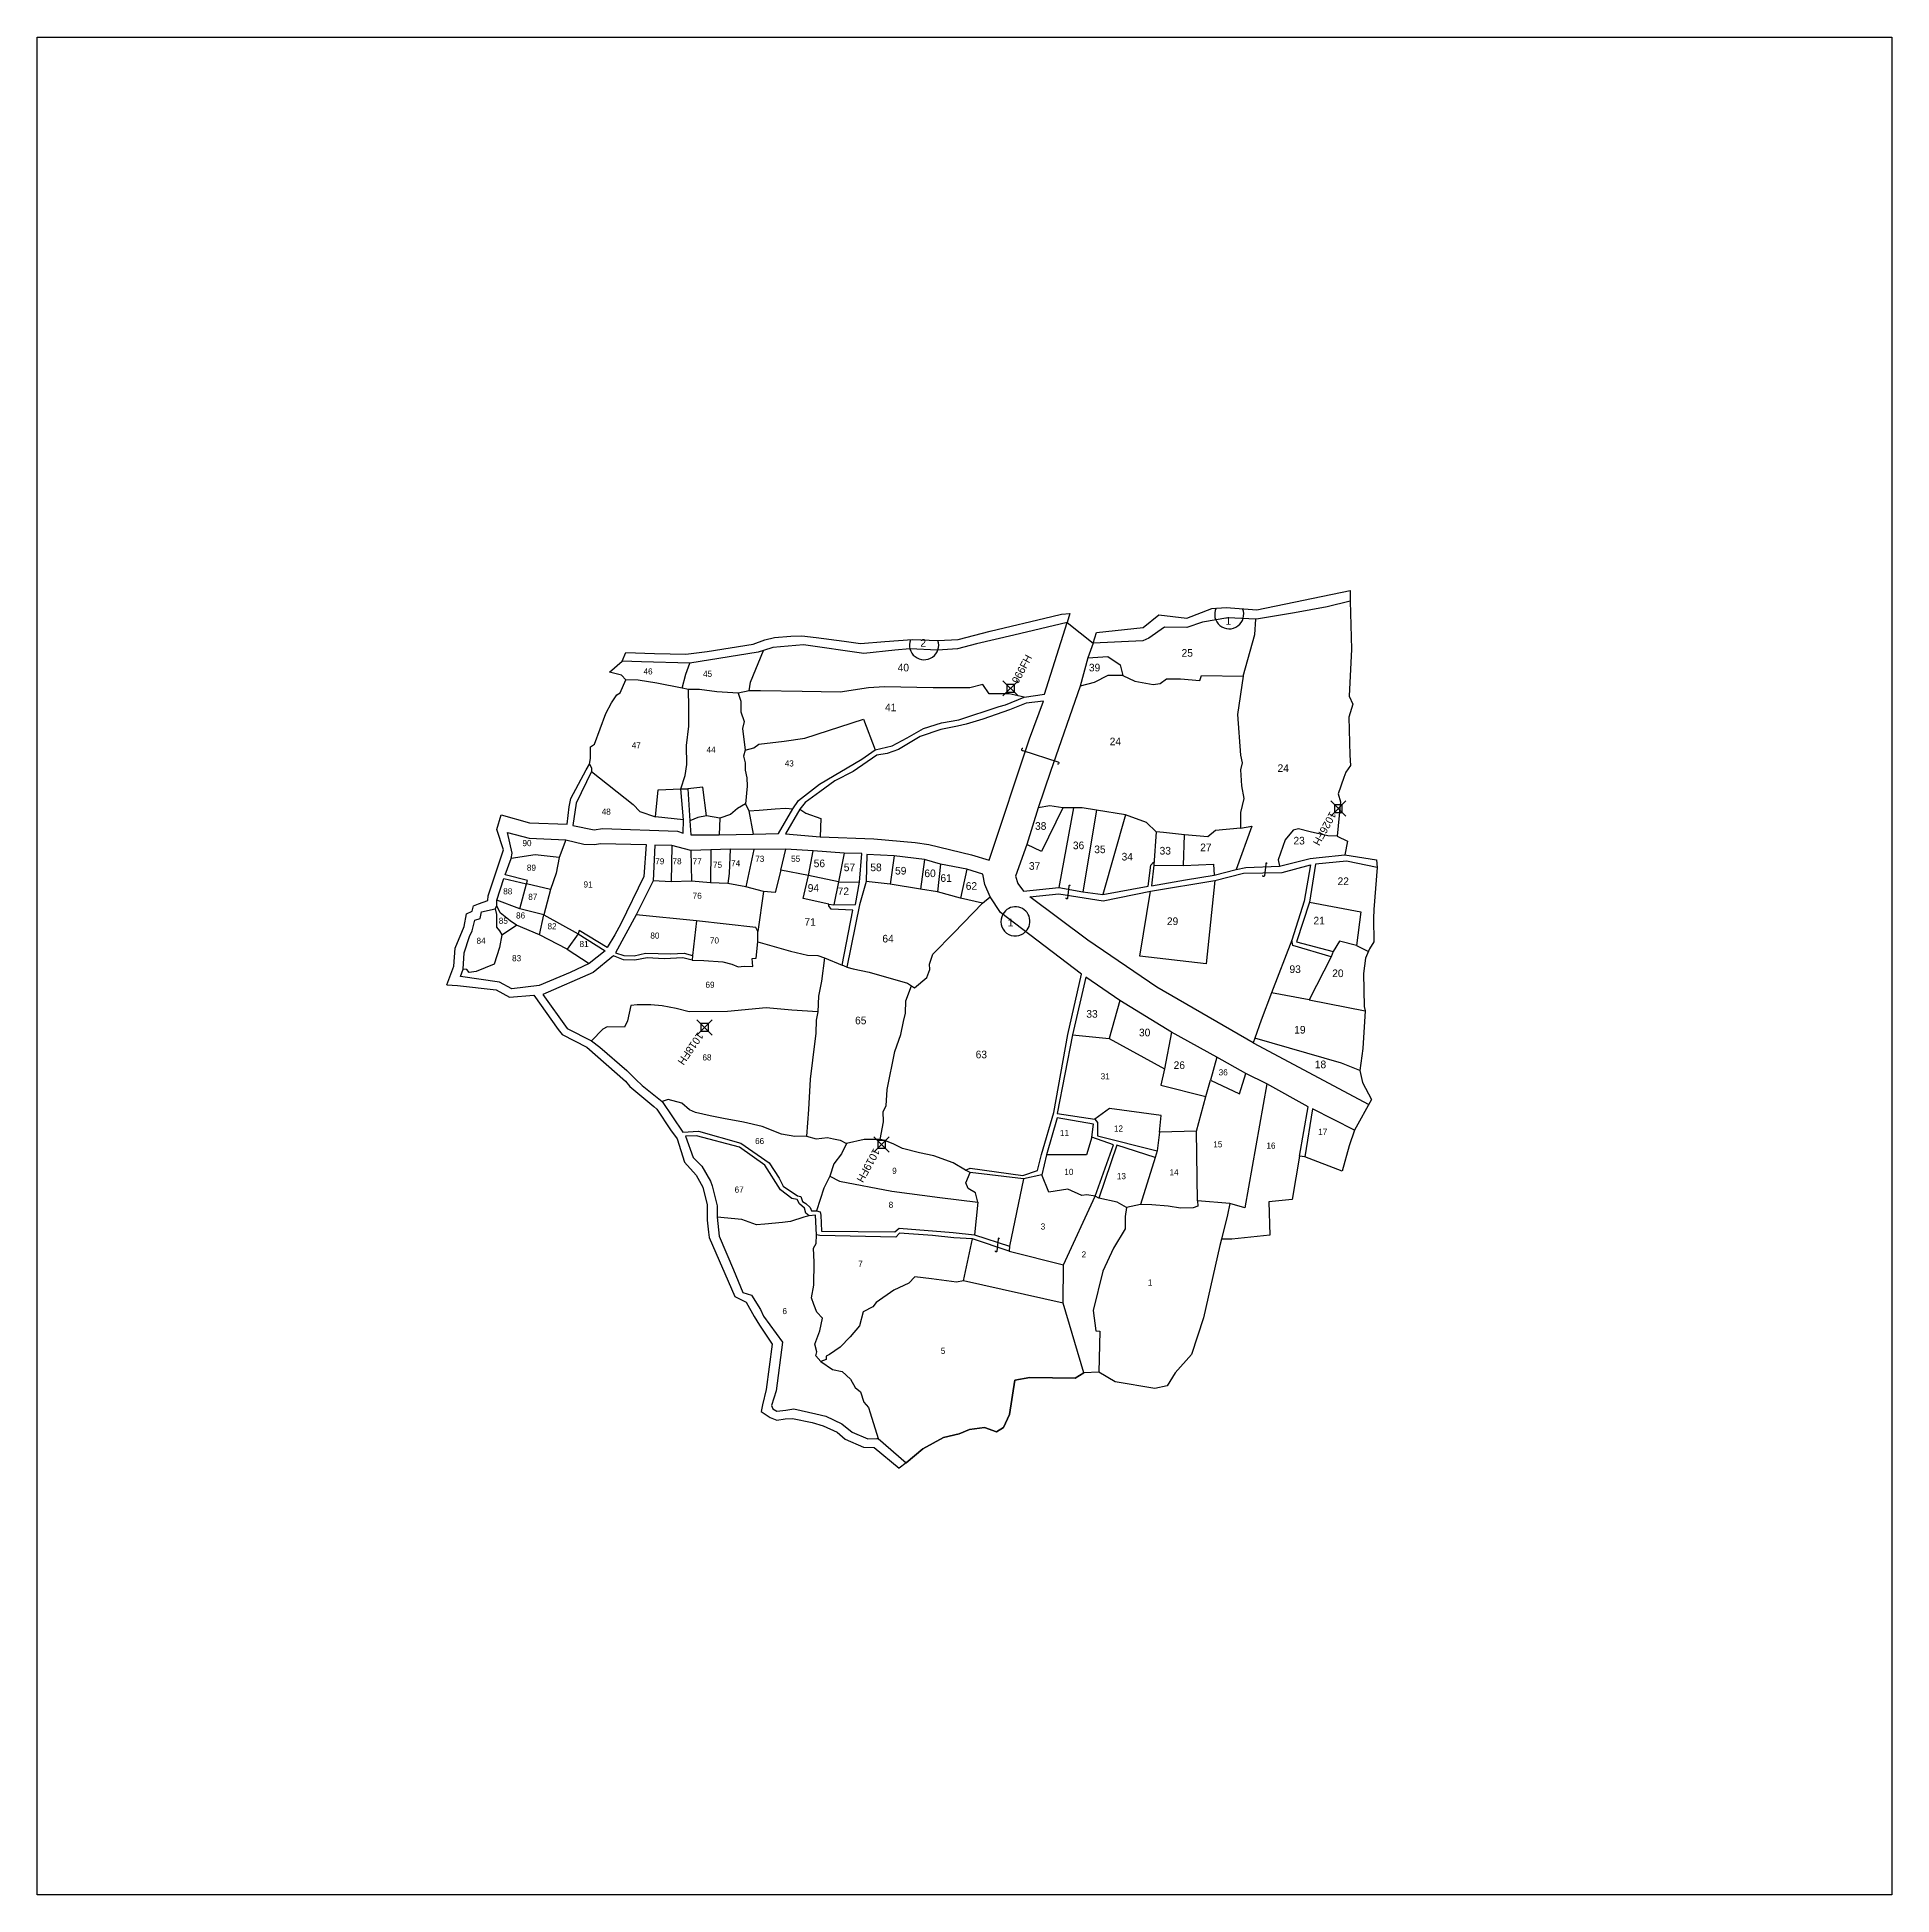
# Model space of a CAD drawing. Header units: inches. Extents: x 153256 to 154472, y 177913 to 179131.
import ezdxf

# ---------------------------------------------------------------- set-up
doc = ezdxf.new("R2010")
doc.units = ezdxf.units.IN
doc.header["$MEASUREMENT"] = 0
doc.header["$PDMODE"] = 67
doc.header["$PDSIZE"] = 5
for name, color, linetype in [('BORDER-B', 3, 'CONTINUOUS'), ('IMAGE', 7, 'CONTINUOUS'), ('LINK', 4, 'CONTINUOUS'), ('NO', 1, 'CONTINUOUS'), ('PARCEL', 6, 'CONTINUOUS'), ('ROAD', 2, 'CONTINUOUS'), ('TRIG-P', 2, 'CONTINUOUS'), ('TRIG-T', 1, 'CONTINUOUS')]:
    doc.layers.add(name, color=color, linetype=linetype)
picture_1 = doc.add_image_def('image1.tif', size_in_pixel=(11595, 11615))

msp = doc.modelspace()

# ---------------------------------------------------------------- linework, layer by layer
at = {"layer": 'BORDER-B'}
for points in [[(153950.5, 178740.5), (153950.5, 178740.5), (153981, 178743.8), (153991.3, 178752.2), (154009.6, 178749.9), (154026.1, 178756.4), (154035.4, 178756.9), (154055.6, 178755.5), (154116.6, 178768.2), (154116.6, 178761.1), (154117.5, 178729.7), (154116.1, 178698.8), (154118.5, 178693.6), (154115.7, 178685.2), (154116.4, 178660.2), (154116.8, 178653.4), (154113.9, 178649.1), (154112.5, 178645.5), (154108.9, 178634.8), (154110.3, 178629.7), (154108.2, 178607.1), (154115, 178603.9), (154113.2, 178595), (154134, 178591.7), (154134.4, 178586.7), (154132.2, 178559.1), (154131.9, 178553.3), (154132.2, 178537.9), (154129.3, 178533.3), (154126.8, 178527.2), (154125.4, 178517.1), (154125.8, 178495.6), (154126.5, 178492.7), (154125, 178468), (154122.9, 178453.6), (154124.7, 178445.7), (154130.7, 178434.7), (154119.6, 178414.6), (154116, 178404.2), (154111.4, 178387.7), (154086.9, 178397), (154083.4, 178397.4), (154078.7, 178369), (154063.3, 178367.6), (154064, 178345.7), (154039.2, 178343.2), (154032.4, 178343.2), (154031.3, 178338.9), (154020.6, 178291.6)], [(153524.8, 178509.7), (153529.4, 178522), (153530.3, 178533.7), (153536.3, 178548), (153537.7, 178556.3), (153541.5, 178557.9), (153542.3, 178561.5), (153545.7, 178562.8), (153551.8, 178565), (153552, 178568.1), (153562, 178598.2), (153557.6, 178611.4), (153560.5, 178621.2), (153579.1, 178615.9), (153603.7, 178615), (153604.9, 178626.3), (153606, 178631.8), (153616.1, 178650.6), (153618.4, 178654.3), (153619, 178658.1), (153619, 178665.6), (153619, 178665.6), (153621.7, 178667.4), (153629.1, 178687.6), (153632.7, 178694.6), (153636.2, 178699.7), (153638.5, 178701.1), (153642.1, 178709.6), (153639.2, 178712.6), (153631.5, 178714.6), (153639.8, 178721.8), (153642.1, 178727.4), (153660.8, 178726.9), (153681.5, 178726.4), (153695.3, 178728.2), (153725.6, 178732.9), (153733.1, 178735.7), (153739.6, 178737.2), (153750.2, 178738.1), (153757.5, 178738.3), (153766.9, 178737.2), (153785.1, 178734.9), (153795.8, 178733.4), (153811.7, 178734.7), (153829.6, 178736), (153846.6, 178735.4), (153859.9, 178736.1), (153880.7, 178741.4), (153921.2, 178751), (153927.5, 178752.6), (153933.1, 178753.1), (153931.3, 178747.1), (153948.2, 178733.6), (153950.5, 178740.5)], [(153524.8, 178509.7), (153531.9, 178509.3), (153557.1, 178506.4), (153566, 178501.6), (153581.9, 178503), (153597.7, 178480.4), (153600.4, 178477.3), (153616.5, 178468.9), (153642, 178446.7), (153644.8, 178443.2), (153660.5, 178430), (153662.4, 178428.3), (153671.4, 178414.7), (153675.7, 178408.8), (153680.6, 178393.5), (153688.3, 178385), (153692.5, 178377.2), (153695.3, 178365.5), (153695.5, 178359.4), (153695.5, 178355.6), (153696.2, 178347.7), (153696.8, 178344.1), (153713.5, 178305.6), (153720.9, 178301.8), (153726.1, 178292.4), (153729.6, 178286.8), (153738, 178274.4), (153734, 178244.7), (153731.7, 178234.6), (153730.7, 178230.2), (153736.7, 178226.2), (153741.1, 178224.5), (153746.5, 178225.3), (153751.4, 178225.6), (153764.1, 178223), (153771.3, 178220.7), (153780.5, 178216.6), (153785.9, 178212), (153797.8, 178206.9), (153804.9, 178206.5), (153821.2, 178193)], [(154020.6, 178291.6), (154012.6, 178267.5), (154001.9, 178255.5), (153996.8, 178247), (153988.7, 178245.3), (153962.6, 178249.6), (153951.9, 178256), (153942.1, 178255.5), (153936.6, 178252.1), (153906.7, 178252.5), (153896.9, 178250.8), (153893.4, 178228.2), (153889.5, 178219.7), (153884.9, 178216.8), (153877.1, 178219.7), (153867.3, 178218.4), (153860.4, 178215.5), (153850.3, 178213.2), (153836.6, 178205.7), (153825.8, 178196.6), (153821.2, 178193)]]:
    msp.add_lwpolyline(points, dxfattribs=at)
at = {"layer": 'LINK'}
for points in [[(153902.2, 178664.5, 1.376637), (153902.1, 178663.3), (153925.1, 178655.8, -1.133199), (153924.9, 178654.4)], [(154062.3, 178589.2, 1.002445), (154061.4, 178588.9), (154060.5, 178581.1, -1.04261), (154059.5, 178581.3)], [(153933.3, 178574.6, 1.002445), (153932.4, 178574.3), (153931.5, 178566.5, -1.04261), (153930.5, 178566.7)], [(153886.9, 178343.4, 1.002445), (153886.1, 178343.1), (153885.2, 178335.3, -1.04261), (153884.2, 178335.5)]]:
    msp.add_lwpolyline(points, format="xyb", dxfattribs=at)
at = {"layer": 'PARCEL'}
for points in [[(153967.7, 178712.4), (153975.6, 178708.6), (153987.7, 178706.5), (153992.2, 178707.2), (153996.4, 178710.3), (154005.4, 178710.3), (154018.2, 178709.2), (154019.2, 178712.4), (154046.6, 178712), (154054.2, 178739.3), (154054.8, 178749.3)], [(153903.1, 178698.3), (153893.2, 178700.5), (153880.2, 178700.5), (153876, 178706.5), (153867.4, 178704.4), (153843.4, 178704.4), (153811.6, 178705), (153801.2, 178704.4), (153782.6, 178701.4), (153757.6, 178702), (153730.3, 178702.3), (153722.9, 178702.3), (153723.8, 178708), (153732.3, 178728.7)], [(153722.9, 178702.3), (153715.8, 178700.8), (153701.8, 178701.7), (153690.3, 178703.2), (153683.1, 178703.2), (153679, 178704.1), (153681.4, 178713.3), (153684, 178720.5)], [(153944.7, 178724), (153958, 178724.8), (153965.9, 178719.3), (153967.7, 178712.4), (153958, 178712.4), (153949, 178707.9), (153939.7, 178705.4)], [(153619.7, 178649.4), (153647, 178627.9), (153651.4, 178623.4), (153661.5, 178619.9), (153663.3, 178637.5), (153678.2, 178638.2), (153681.1, 178646.8), (153682, 178654.2), (153681.8, 178666.5), (153683.3, 178679.2), (153683.3, 178691.7), (153683.1, 178703.2)], [(153679, 178704.1), (153662.4, 178707.4), (153650.2, 178709.4), (153642.1, 178709.6)], [(154046.6, 178712), (154042.8, 178686.8), (154044.8, 178660.3), (154046, 178655.2), (154044.8, 178650.5), (154045.5, 178640.1), (154047, 178631.8), (154044.8, 178622.7), (154044.8, 178612.4), (154052.3, 178613.7), (154042, 178585.3)], [(153715.8, 178700.8), (153717.5, 178695.5), (153717.5, 178688.6), (153719.7, 178682.3), (153718.6, 178677.6), (153720.2, 178663.4), (153726, 178665.1), (153729.3, 178667.4), (153745.8, 178669.4), (153759.4, 178671.4), (153797.8, 178683.9), (153805.5, 178663.8)], [(153720.2, 178663.4), (153719.3, 178659.6), (153720.2, 178655.1), (153720.2, 178650.4), (153721.3, 178645.3), (153721.7, 178639.9), (153720.6, 178628.3), (153715.2, 178625.2), (153710.6, 178621.4), (153703.6, 178619), (153703.2, 178608.1)], [(153703.6, 178619), (153694.9, 178620.5), (153692.5, 178639.3), (153682.8, 178638.1)], [(153679.8, 178617.8), (153661.5, 178619.9)], [(153694.9, 178620.5), (153689.4, 178619.4), (153684, 178617.2)], [(153720.6, 178628.3), (153722.8, 178623.7), (153725.5, 178608.4)], [(153722.8, 178623.7), (153729.5, 178624.1), (153740, 178625), (153746.7, 178625.4), (153751.5, 178625)], [(153756.1, 178624.8), (153760.1, 178622.3), (153769.9, 178618.7), (153769.5, 178606.8)], [(153928.5, 178625.8), (153914.4, 178597), (153904.8, 178601.7)], [(154044.8, 178612.4), (154028.4, 178610.9), (154023.3, 178606.8), (154008.2, 178608.1), (153994.3, 178609.6), (153989.6, 178609.9), (153983.3, 178616.2), (153969.4, 178621.2), (153950.5, 178624.2), (153941.1, 178625.8), (153935.3, 178625.8), (153928.5, 178625.8), (153920, 178627), (153912.2, 178625.8)], [(153935.3, 178625.8), (153925.7, 178573.6)], [(153950.5, 178624.2), (153941.5, 178570.7)], [(153969.4, 178621.2), (153954.7, 178569)], [(153602.8, 178604.8), (153598.4, 178593.1), (153596.4, 178583), (153592.7, 178572.3), (153577, 178575.8)], [(153989.6, 178609.9), (153988.1, 178588.1)], [(153988.1, 178588.1), (154007.5, 178587.9), (154008.2, 178608.1)], [(154108.2, 178607.1), (154102, 178607.4), (154090.4, 178609.9), (154082.8, 178611.9), (154079.3, 178611.1), (154074, 178604.8), (154069.5, 178591.7), (154070.4, 178587.4)], [(153598.4, 178593.1), (153582.7, 178594.8), (153567, 178592.6)], [(153672.2, 178601), (153671.9, 178577.3)], [(153684.8, 178597.8), (153685.2, 178577.6)], [(153697.9, 178598.1), (153697.5, 178576.5)], [(153710.5, 178598.6), (153709.9, 178582.7), (153708.9, 178576.1)], [(153726, 178598.4), (153720.7, 178574)], [(153743.7, 178584.8), (153747, 178598.6)], [(153781.5, 178577.3), (153761.8, 178581.3), (153764.9, 178597.6)], [(153785.1, 178596), (153781.5, 178577.3), (153795.3, 178577.1)], [(153817.9, 178594.2), (153815.3, 178575.6)], [(153775.1, 178562.6), (153758.3, 178566.4), (153761.8, 178581.3), (153743.7, 178584.8), (153740, 178570.3), (153732.3, 178570.9), (153720.7, 178574), (153708.9, 178576.1), (153697.5, 178576.5), (153685.2, 178577.6), (153671.9, 178577.3), (153660.1, 178577.9)], [(153837.7, 178591.8), (153835.1, 178572.4)], [(153848.2, 178588.7), (153846.4, 178570.6)], [(153865.5, 178585.5), (153861.4, 178566.6)], [(154007.5, 178587.9), (154027.1, 178588.7), (154027.6, 178581.6)], [(153603.6, 178533.1), (153585.6, 178542.6), (153588.4, 178555.5), (153572.6, 178559.6), (153577, 178575.8)], [(153592.7, 178572.3), (153588.4, 178555.5), (153610.8, 178543.1), (153603.6, 178533.1), (153618.1, 178523.7)], [(153732.3, 178570.9), (153728.6, 178544.6), (153727.3, 178547.3), (153688.5, 178551.6), (153648.8, 178555.5)], [(153781.5, 178577.3), (153778.3, 178562.1)], [(153875.7, 178563.2), (153861.4, 178566.6), (153846.4, 178570.6), (153835.1, 178572.4), (153815.3, 178575.6), (153799.5, 178577.4)], [(154027.9, 178578.1), (154022.4, 178523.4), (153978.9, 178528.5), (153985.8, 178571)], [(153556.5, 178559.6), (153557.3, 178555.8), (153557.3, 178547.5), (153559.4, 178545.2), (153560.8, 178542.6), (153570.5, 178548.9)], [(153572.6, 178559.6), (153557.6, 178565.2)], [(153585.6, 178542.6), (153570.5, 178548.9), (153566.4, 178551.7), (153559.8, 178556.9), (153557.7, 178561.6)], [(153786.9, 178521.4), (153791, 178520.3), (153801.6, 178518), (153826.6, 178510.9), (153829.2, 178509), (153831.2, 178507.7), (153839.4, 178514.5), (153841.2, 178519.8), (153841, 178523.2), (153843.3, 178529.9), (153856.9, 178543.8), (153875.7, 178563.2), (153880.8, 178567.4)], [(154090.1, 178563.8), (154123.6, 178557.6), (154120.7, 178535.4), (154128.6, 178531.5)], [(153685.7, 178529), (153685.6, 178525.9), (153693.3, 178525.7), (153705.6, 178524.7), (153711.6, 178523.2), (153715.7, 178521.6), (153719.7, 178522), (153725.3, 178521.8), (153724.9, 178526.9), (153727.6, 178527.2), (153728.6, 178537.9), (153728.6, 178544.6)], [(153688.5, 178551.6), (153685.7, 178529)], [(153560.8, 178542.6), (153559.3, 178534.2), (153555.8, 178523.2), (153544, 178518.4), (153539.5, 178517.9), (153537.9, 178519.8), (153535.6, 178520)], [(153728.6, 178537.9), (153750, 178531.7), (153761.2, 178529.2), (153767.8, 178529), (153772.2, 178527.4), (153783.8, 178522.7)], [(154120.7, 178535.4), (154109.7, 178538.4), (154105.6, 178531.5)], [(153772.2, 178527.4), (153770.2, 178512.1), (153768.3, 178502.2), (153767.8, 178492.1), (153750.8, 178493.2), (153734.1, 178494.6), (153708.7, 178492.2), (153683.6, 178492.1), (153675.2, 178494.3), (153666, 178495.9), (153658.5, 178496.6), (153649.6, 178496.6), (153645.3, 178496.1), (153643.3, 178486.1), (153641.2, 178481.9), (153630, 178482.2), (153627, 178480.7), (153619.7, 178473)], [(154104.3, 178528), (154089.9, 178499.9), (154065.1, 178504.4)], [(153808.8, 178408.3), (153811, 178419.9), (153810.6, 178426.7), (153812.7, 178430.4), (153813.4, 178441.1), (153818.4, 178466), (153822.3, 178477.1), (153824.1, 178485.7), (153825.4, 178491.2), (153825.5, 178499.3), (153829.2, 178509)], [(153965.8, 178499.5), (153958.8, 178474.5)], [(154089.9, 178499.9), (154126.5, 178492.7)], [(153767.8, 178492.1), (153766.8, 178486.5), (153766.7, 178478.1), (153764.4, 178460.3), (153762.8, 178448), (153761.7, 178428.1), (153760.5, 178410.6), (153752.8, 178410.3), (153744.2, 178411.9), (153731.5, 178417), (153719.1, 178419.7), (153706.1, 178422.1), (153697.4, 178423.9), (153687.7, 178426), (153683.8, 178427.8), (153678.8, 178432.2), (153669.9, 178434.7), (153665.9, 178433.2)], [(153934.8, 178476.9), (153958.8, 178474.5), (153995.1, 178454.6), (153992.6, 178443.9), (154022.1, 178436.6), (154025.1, 178447.2), (154044.1, 178438.4), (154048.3, 178451.6)], [(153999.7, 178478.7), (153995.1, 178454.6)], [(154122.9, 178453.6), (154111, 178458.3), (154054.1, 178474.8)], [(154029.4, 178462.4), (154025.1, 178447.2)], [(154016.7, 178368.3), (154016, 178413.9), (154022.1, 178436.6)], [(154062, 178444.8), (154047.7, 178363.7), (154037.8, 178366.4), (154036.4, 178359), (154032.4, 178343.2)], [(153991.7, 178413.1), (153992.8, 178424.2), (153959, 178428.6), (153949.3, 178421.7)], [(153760.5, 178410.6), (153766.8, 178408.9), (153774.2, 178409.6), (153778.1, 178408.9), (153782.6, 178408), (153786.7, 178405.7), (153783.4, 178399.1), (153778.3, 178392.4), (153775.7, 178384.4), (153771.8, 178376.6), (153767, 178361.6)], [(154016, 178413.9), (153991.7, 178413.1), (153990.3, 178400.9)], [(153864.7, 178388.3), (153856.6, 178393.1), (153844, 178397.6), (153834.6, 178399.6), (153823.4, 178402.5), (153817.7, 178405.4), (153811.8, 178407.8), (153808.8, 178408.3), (153798.3, 178408.5), (153786.7, 178405.7)], [(153947.4, 178409.9), (153943.9, 178398.4), (153917.7, 178398.3)], [(153775.7, 178384.4), (153782.1, 178381.1), (153816.4, 178374.6), (153847.8, 178370.4), (153872.8, 178367.4), (153871.2, 178373.5), (153866.5, 178376.3), (153864.8, 178380.1), (153867.6, 178386.7)], [(153988.9, 178396.7), (153979.4, 178365.8)], [(153902.7, 178382.6), (153893.5, 178338.4)], [(153949.5, 178371.3), (153944.2, 178372.2), (153940.8, 178371.8), (153931.6, 178375.8), (153919.2, 178373.9), (153914.6, 178385.2)], [(153872.8, 178367.4), (153870.6, 178346)], [(153893.3, 178335.3), (153928.8, 178326.2), (153949.5, 178371.3)], [(153970.1, 178363.9), (153969.2, 178357.9), (153969.2, 178349.9), (153961.5, 178337.1), (153954.6, 178322.2), (153948.3, 178296.3), (153950, 178283.1), (153952.7, 178282.9), (153951.9, 178256)], [(154037.8, 178366.4), (154016.7, 178368.3), (154016.9, 178364.7), (154013.7, 178363.7), (154005.6, 178363.4), (153997.4, 178364.7), (153986.7, 178365.5), (153979.4, 178365.8), (153970.1, 178363.9), (153964.1, 178367.4), (153951.9, 178369.9)], [(153762.3, 178358.3), (153758.7, 178357.6), (153749.9, 178354.7), (153744.7, 178354.1), (153733.1, 178353), (153727.7, 178352.4), (153718.2, 178355.9), (153702, 178357.6)], [(153769.8, 178262.9), (153766.7, 178266.7), (153767.3, 178269.2), (153766, 178274.2), (153769.2, 178283), (153770.9, 178291.4), (153767.3, 178295.2), (153765.2, 178300.2), (153763.7, 178304.6), (153765.2, 178313), (153765.6, 178328.1), (153765, 178337.3), (153766.9, 178340.2), (153767.1, 178346)], [(153928.6, 178301.1), (153863.4, 178315.8), (153869.3, 178343.4)], [(153942.1, 178255.5), (153928.6, 178301.1), (153928.8, 178326.2)], [(153863.4, 178315.8), (153858.8, 178314.9), (153842.4, 178317.2), (153831.5, 178318.5), (153827.6, 178314.3), (153817.7, 178309.7), (153806.1, 178301.7), (153804, 178298.8), (153797.5, 178295.4), (153795.2, 178286.4), (153789.1, 178279.1), (153782.6, 178272.4), (153775.5, 178267.5), (153773.4, 178266.5), (153773.4, 178264.2), (153769.8, 178262.9), (153777.6, 178257.7), (153783.8, 178256.4), (153789.3, 178251.4), (153792.4, 178245.8), (153795.8, 178243), (153798.1, 178236.3), (153801, 178232.8), (153802.1, 178229.2), (153807.4, 178212.6)]]:
    msp.add_lwpolyline(points, dxfattribs=at)
for centre, radius, start, end in [((154037.4, 178752.5), 9.53, 154.479, 22.7985), ((153837.5, 178732.3), 9.59, 158.3831, 18.6231), ((153897.4, 178551.4), 9.47, 314.5094, 150.872), ((153897.3, 178551.2), 9.45, 149.7287, 315.6527)]:
    msp.add_arc(centre, radius, start, end, dxfattribs=at)
at = {"layer": 'ROAD'}
for points in [[(154116.6, 178761.1), (154101.5, 178757.4), (154080.2, 178753.4), (154056.5, 178749.5), (154054.8, 178749.3), (154036.6, 178750.1), (154019.9, 178747.3), (154009.6, 178743.8), (153995.1, 178744), (153984.8, 178736.8), (153980.9, 178735.2), (153948.2, 178733.6), (153944.7, 178724), (153939.7, 178705.4), (153920.4, 178649.5), (153912.2, 178625.8), (153904.8, 178601.7), (153897.3, 178581), (153899, 178576.2), (153902.7, 178571), (153925.7, 178573.6), (153941.5, 178570.7), (153954.7, 178569), (153984.3, 178574.4), (153986.1, 178588.2), (153987.9, 178590.1), (153988.1, 178588.1), (153986.4, 178574.7), (154008.7, 178578.6), (154027.6, 178581.6), (154042, 178585.3), (154048.3, 178586.6), (154070.4, 178587.4), (154090.4, 178592.4), (154096.4, 178593.2), (154113.2, 178595)], [(153618.4, 178654.3), (153619.7, 178651.9), (153619.7, 178649.4), (153609.6, 178628.8), (153607.3, 178614.1), (153621.4, 178611.2), (153626.8, 178612.2), (153676, 178610.5), (153679.7, 178609.2), (153679.8, 178617.8), (153678.2, 178638.2), (153682.8, 178638.1), (153684, 178617.2), (153684.6, 178608.1), (153703.2, 178608.1), (153725.5, 178608.4), (153742.1, 178608.9), (153751.5, 178625), (153755.2, 178630.5), (153769, 178641.3), (153796.7, 178657.5), (153805.5, 178663.8), (153816.5, 178666.4), (153826.4, 178671.6), (153837.1, 178677.6), (153849, 178681.4), (153860.2, 178683.4), (153886.8, 178692), (153890.8, 178693.1), (153903.1, 178698.3), (153916.5, 178700.2), (153931.3, 178747.1), (153896.4, 178738.8), (153871.8, 178733.1), (153859.5, 178729.8), (153846.4, 178729), (153828.1, 178729.8), (153818.3, 178729), (153798, 178726.8), (153758.6, 178732.4), (153738.5, 178730.8), (153732.3, 178728.7), (153728.9, 178727.8), (153684, 178720.5), (153652.4, 178721.3), (153639.8, 178721.8)], [(153915.7, 178695.5), (153904.5, 178694.3), (153893.5, 178689.9), (153875.9, 178683.9), (153865.1, 178680.5), (153859.3, 178679.3), (153848.5, 178677.1), (153834.9, 178672.4), (153820.7, 178664), (153813.3, 178661.4), (153806.5, 178660.2), (153791.1, 178649.6), (153779.1, 178643.4), (153769.3, 178636.2), (153759.7, 178629.3), (153756.1, 178624.8), (153746.7, 178608.6), (153769.5, 178606.8), (153804.7, 178605.4), (153831.6, 178603), (153840.6, 178601.6), (153868.6, 178595), (153880.2, 178591.4), (153906.6, 178670.9), (153915.7, 178695.5)], [(153564.7, 178609.5), (153578.7, 178605.9), (153602.8, 178604.8), (153614.7, 178601.9), (153621.5, 178601.6), (153625.5, 178602.4), (153655.4, 178601.7), (153653.9, 178580.8), (153638.9, 178549.7), (153634.9, 178542.5), (153629.8, 178534.2), (153611.6, 178545.3), (153610.8, 178543.1), (153628.6, 178532), (153618.1, 178523.7), (153605.6, 178517.8), (153585.3, 178509.3), (153567.4, 178507.2), (153559.4, 178511.5), (153533.8, 178515.3), (153535.6, 178520), (153536.3, 178530.6), (153539.8, 178541.3), (153541.5, 178545.1), (153543.2, 178552.2), (153546.6, 178553.1), (153547.5, 178557.5), (153556.5, 178559.6), (153557.7, 178561.6), (153557.6, 178565.2), (153562.2, 178579.5), (153577, 178575.8), (153577.6, 178578.1), (153563.1, 178581.8), (153567, 178592.6), (153567.7, 178596), (153564.7, 178609.5)], [(154083.4, 178397.4), (154089.1, 178429.8), (154062, 178444.8), (154048.3, 178451.6), (154029.4, 178462.4), (153999.7, 178478.7), (153965.8, 178499.5), (153943.5, 178514.7), (153934.8, 178476.9), (153924.8, 178425.4), (153949.3, 178421.7), (153951.1, 178419.6), (153951.1, 178410.9), (153990.3, 178400.9), (153988.9, 178396.7), (153963.7, 178404.6), (153951.9, 178369.9), (153949.5, 178371.3), (153961.6, 178404.9), (153947.4, 178409.9), (153948.5, 178418.5), (153924.6, 178422.7), (153917.7, 178398.3), (153914.6, 178385.2), (153902.7, 178382.6), (153867.6, 178386.7), (153864.7, 178388.3), (153867.6, 178389.6), (153902.1, 178384.9), (153911.8, 178388), (153914.4, 178398.5), (153922.6, 178426.1), (153931.7, 178477.3), (153940.7, 178516.7), (153887.6, 178557.1), (153880.8, 178567.4), (153877.3, 178575.5), (153876, 178582.3), (153865.5, 178585.5), (153848.2, 178588.7), (153837.7, 178591.8), (153817.9, 178594.2), (153800.1, 178595.2), (153799.5, 178577.4), (153795.3, 178562.1), (153786.9, 178521.4), (153783.8, 178522.7), (153790.9, 178558.7), (153776.7, 178559.2), (153775.1, 178561.6), (153775.1, 178562.6), (153778.3, 178562.1), (153792.5, 178562.4), (153795.3, 178577.1), (153796.7, 178595.7), (153785.1, 178596), (153764.9, 178597.6), (153747, 178598.6), (153726, 178598.4), (153710.5, 178598.6), (153697.9, 178598.1), (153684.8, 178597.8), (153672.2, 178601), (153661.1, 178601.3), (153660.1, 178577.9), (153648.8, 178555.5), (153635.4, 178530.6), (153640.9, 178528.9), (153647.6, 178528.7), (153654.9, 178530.4), (153671.5, 178530.1), (153680.3, 178530.4), (153685.7, 178529), (153685.6, 178525.9), (153679.5, 178527.4), (153667.3, 178526.7), (153656.1, 178527.4), (153648.1, 178526), (153640.7, 178526.1), (153634, 178528.8), (153620.8, 178517.8), (153587.8, 178503.4), (153603.7, 178481.1), (153619.7, 178473), (153625.1, 178468.8), (153642.8, 178453.5), (153648.7, 178447.6), (153652.8, 178443.7), (153665.9, 178433.2), (153679.4, 178413.1), (153689.7, 178413.8), (153717.4, 178405.9), (153736, 178393), (153742.6, 178383), (153745.2, 178377.8), (153754.6, 178371.4), (153756.7, 178371), (153757.8, 178367.7), (153760, 178366.4), (153762.9, 178363.8), (153763.7, 178361.6), (153767, 178361.6), (153769.4, 178361), (153769.8, 178358.8), (153770.3, 178348.3), (153818.3, 178347.9), (153821.2, 178350.3), (153856.5, 178347.4), (153870.6, 178346), (153893.5, 178338.4), (153893.3, 178335.3), (153869.3, 178343.4), (153857.1, 178343.9), (153843.1, 178345.6), (153821.5, 178347.1), (153819.1, 178344.5), (153769.3, 178345.4), (153767.1, 178346), (153766.3, 178358.9), (153762.3, 178358.3), (153760, 178360.2), (153759.1, 178363.3), (153755.8, 178366.2), (153754.4, 178369.1), (153750.8, 178369.8), (153743.4, 178375.5), (153733.1, 178391.5), (153716.6, 178403.4), (153688.5, 178410.9), (153681.2, 178410.5), (153686.2, 178396.6), (153691.9, 178390.9), (153697.5, 178381), (153698.7, 178378.1), (153701.1, 178368.5), (153702, 178365), (153702, 178357.6), (153703.2, 178345.1), (153712.7, 178323.1), (153718.8, 178308.1), (153724.5, 178306.4), (153730.4, 178297.1), (153732.4, 178292.6), (153744.7, 178275.7), (153740.6, 178243.8), (153737.5, 178234.1), (153738.4, 178231.9), (153741.1, 178230.4), (153747, 178231), (153752.2, 178232), (153766.6, 178228.7), (153773.2, 178227.1), (153783.6, 178222.2), (153790.5, 178216.7), (153800.6, 178212.3), (153806.5, 178212.5), (153807.4, 178212.6), (153825.8, 178196.6)], [(154053, 178471.7), (153990, 178508.2), (153944.8, 178538.9), (153906.9, 178567.3), (153925.8, 178569.4), (153954.8, 178564.7), (153985.8, 178571), (154027.9, 178578.1), (154046.8, 178582.9), (154072, 178583.4), (154090.7, 178588.4), (154086.5, 178564.5), (154078.5, 178539.1)], [(154134.4, 178586.7), (154114.3, 178590.8), (154094, 178588.7), (154090.1, 178563.8), (154081.4, 178538), (154105.6, 178531.5), (154104.3, 178528), (154079.1, 178535.4), (154078.5, 178539.1), (154065.1, 178504.4), (154058.3, 178486.5), (154054.1, 178474.8), (154053, 178471.7), (154128.9, 178431.4)], [(154119.6, 178414.6), (154092, 178428.5), (154086.9, 178397)]]:
    msp.add_lwpolyline(points, dxfattribs=at)
at = {"layer": 'TRIG-P'}
for p in [(153894.2, 178704), (154108.9, 178625.2), (153693.7, 178481.8), (153809.7, 178405.2)]:
    msp.add_point(p, dxfattribs=at)
at = {"layer": 'TRIG-T'}
msp.add_lwpolyline([(153896.9, 178250.8), (153906.7, 178252.5), (153936.6, 178252.1), (153942.1, 178255.5), (153928.6, 178301.1), (153863.4, 178315.8), (153858.8, 178314.9), (153842.4, 178317.2), (153831.5, 178318.5), (153827.6, 178314.3), (153817.7, 178309.7), (153806.1, 178301.7), (153804, 178298.8), (153797.5, 178295.4), (153795.2, 178286.4), (153789.1, 178279.1), (153782.6, 178272.4), (153775.5, 178267.5), (153773.4, 178266.5), (153773.4, 178264.2), (153769.8, 178262.9), (153777.6, 178257.7), (153783.8, 178256.4), (153789.3, 178251.4), (153792.4, 178245.8), (153795.8, 178243), (153798.1, 178236.3), (153801, 178232.8), (153802.1, 178229.2), (153807.4, 178212.6), (153825.8, 178196.6), (153836.6, 178205.7), (153850.3, 178213.2), (153860.4, 178215.5), (153867.3, 178218.4), (153877.1, 178219.7), (153884.9, 178216.8), (153889.5, 178219.7), (153893.4, 178228.2)], close=True, dxfattribs=at)

# ---------------------------------------------------------------- texts
at = {"layer": 'NO'}
for s, height, p in [('1', 5, (154035, 178745.7)), ('2', 5, (153835.1, 178731.3)), ('25', 5, (154006.2, 178724.7)), ('46', 4, (153653.7, 178713.1)), ('45', 4, (153692.7, 178711.5)), ('40', 5, (153820.2, 178715.1)), ('39', 5, (153945.5, 178715.1)), ('41', 5, (153811.9, 178689)), ('47', 4, (153646, 178664.7)), ('44', 4, (153695, 178661.8)), ('24', 5, (153959.1, 178666.7)), ('43', 4, (153746.2, 178652.8)), ('24', 5, (154069.1, 178649.2)), ('48', 4, (153626.3, 178621.2)), ('38', 5, (153910.2, 178611.3)), ('23', 5, (154079.5, 178601.7)), ('90', 4, (153574.4, 178600.6)), ('79', 4, (153661.4, 178588.7)), ('78', 4, (153672.7, 178588.7)), ('77', 4, (153685.9, 178588.7)), ('73', 4, (153726.9, 178590.3)), ('55', 4, (153750.4, 178590.3)), ('36', 5, (153935, 178598.6)), ('35', 5, (153949, 178596)), ('34', 5, (153966.9, 178591.2)), ('33', 5, (153991.8, 178595.1)), ('27', 5, (154018.4, 178597.3)), ('89', 4, (153577.3, 178584.5)), ('75', 4, (153699.2, 178586.4)), ('74', 4, (153711.1, 178587.4)), ('56', 5, (153765.2, 178586.8)), ('57', 5, (153784.9, 178584.2)), ('58', 5, (153802.3, 178584.2)), ('59', 5, (153818.5, 178582)), ('60', 5, (153837.7, 178580.3)), ('61', 5, (153848.2, 178577.2)), ('37', 5, (153906.2, 178585.1)), ('88', 4, (153561.8, 178569)), ('87', 4, (153578.2, 178565.4)), ('91', 4, (153614.4, 178573.5)), ('76', 4, (153685.9, 178566.1)), ('94', 5, (153761.3, 178570.7)), ('72', 5, (153780.9, 178568.5)), ('62', 5, (153864.8, 178572)), ('22', 5, (154108.4, 178575.1)), ('86', 4, (153570.2, 178553.2)), ('85', 4, (153558.9, 178549.7)), ('82', 4, (153590.8, 178546.1)), ('80', 4, (153658.2, 178540)), ('71', 5, (153759.1, 178548.4)), ('1', 5, (153892.3, 178548)), ('29', 5, (153996.6, 178548.9)), ('21', 5, (154092.6, 178549.3)), ('84', 4, (153544.3, 178536.6)), ('81', 4, (153611.8, 178534.5)), ('70', 4, (153697.2, 178536.8)), ('64', 5, (153810.2, 178537.5)), ('83', 4, (153567.6, 178525.2)), ('93', 5, (154076.9, 178517.5)), ('20', 5, (154104.9, 178514.8)), ('69', 4, (153694.3, 178507.8)), ('65', 5, (153792.3, 178483.9)), ('33', 5, (153943.8, 178488.2)), ('30', 5, (153978.3, 178476)), ('19', 5, (154080, 178477.8)), ('68', 4, (153692.3, 178460.2)), ('63', 5, (153871.3, 178461.6)), ('26', 5, (154001, 178454.6)), ('18', 5, (154093.5, 178455.1)), ('31', 4, (153953.2, 178447.8)), ('36', 4, (154030.5, 178450.4)), ('11', 4, (153926.5, 178410.7)), ('12', 4, (153961.9, 178413.6)), ('17', 4, (154095.7, 178411.4)), ('66', 4, (153726.8, 178405.4)), ('15', 4, (154027, 178403.3)), ('16', 4, (154061.8, 178402.4)), ('9', 4, (153816.6, 178385.9)), ('10', 4, (153929.4, 178385.2)), ('13', 4, (153963.8, 178382.4)), ('14', 4, (153998.3, 178384.9)), ('67', 4, (153713.4, 178373.6)), ('8', 4, (153814.3, 178363.6)), ('3', 4, (153913.9, 178349.4)), ('7', 4, (153794.3, 178324.9)), ('2', 4, (153940.7, 178331.1)), ('1', 4, (153984.1, 178312.7)), ('6', 4, (153744.7, 178294)), ('5', 4, (153848.5, 178267.9))]:
    msp.add_text(s, height=height, dxfattribs=at).set_placement(p)
at = {"layer": 'TRIG-T'}
for s, rotation, p in [('966FH', 62.0401, (153899.1, 178706.6)), ('1026FH', 241.1657, (154103.5, 178623.7)), ('1018FH', 235.3884, (153689.3, 178479.1)), ('1019FH', 241.3152, (153804.5, 178403))]:
    msp.add_text(s, height=5, rotation=rotation, dxfattribs=at).set_placement(p)

# ---------------------------------------------------------------- pictures from other files: only their frames are drawn
at = {"layer": 'IMAGE'}
image = msp.add_image(picture_1, insert=(153256.5, 177913.5), size_in_units=(1215.1, 1217.2), dxfattribs=at)
image.dxf.flags = 15

doc.saveas('drawing.dxf')
